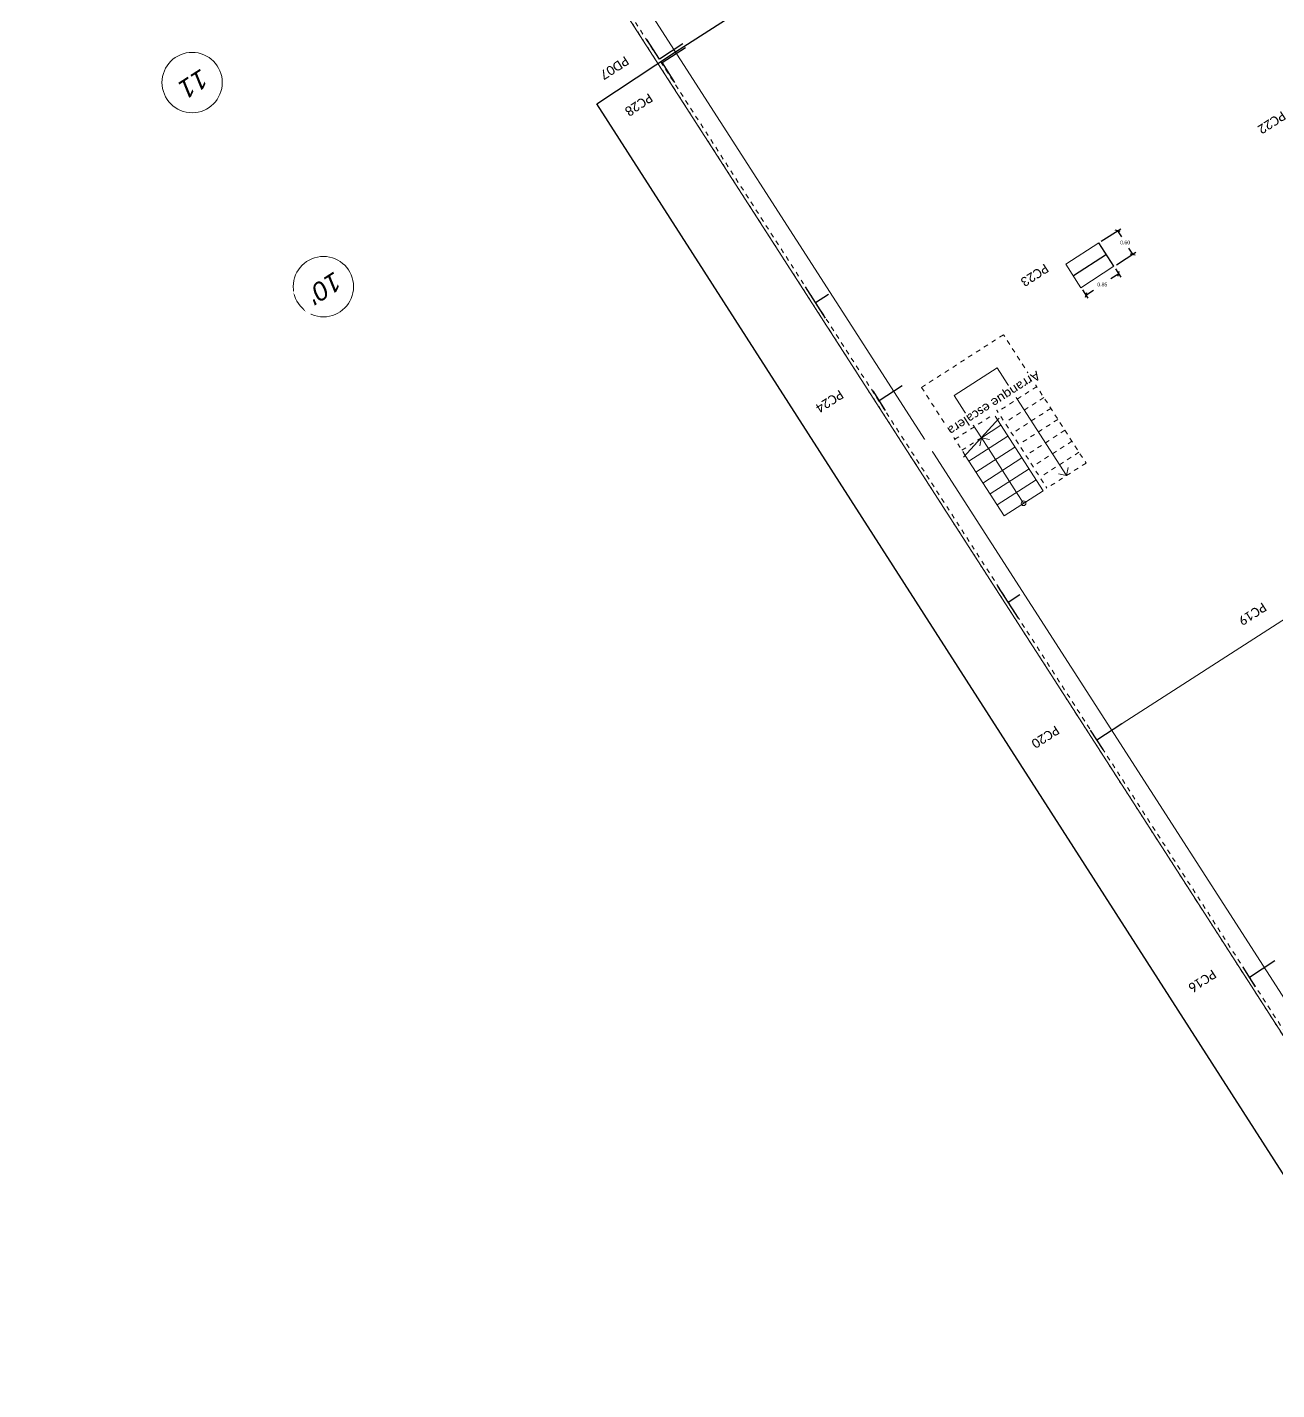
# Model space of a CAD drawing. Header units: metres. Extents: x 448 to 592, y 494 to 631.
# Drawn here: x 451.98 to 478.91, y 526.56 to 555.92 of the extents above; entities that cross this region are included whole.
import ezdxf

# ---------------------------------------------------------------- set-up
doc = ezdxf.new("R2010")
doc.units = ezdxf.units.M
doc.linetypes.add('Trazo general', pattern=[0.001875, 0.00125, -0.000625])
for name, color, linetype, lineweight, true_color in [('0-AR-TXT-1', 5, 'Continuous', 5, 0x0000ff), ('00-AUX-6', 5, 'Trazo general', 5, 0x0000ff), ('00-AUX-7', 7, 'Continuous', 25, 0xff8000)]:
    doc.layers.add(name, color=color, linetype=linetype, lineweight=lineweight, true_color=true_color)
for name, color, linetype, lineweight in [('0-AUX', 7, 'Continuous', 5), ('00-AUX-2', 7, 'Continuous', 5), ('1-AR-ESCALERA', 7, 'Continuous', 5), ('1-AR-ESCALERA-1', 7, 'Trazo general', 5), ('1-AR-PILARES', 7, 'Continuous', 5), ('1-AR-VISTA', 7, 'Continuous', 5), ('SECC_COTAS', 255, 'Continuous', 9)]:
    doc.layers.add(name, color=color, linetype=linetype, lineweight=lineweight)
doc.styles.add('Arial_I', font='ariali.ttf', dxfattribs={"height": 0.4})
doc.styles.add('Calibri', font='calibri.ttf', dxfattribs={"height": 0.2})
doc.dimstyles.get("Standard").update_dxf_attribs({"dimtxt": 0.18, "dimasz": 0.18, "dimexe": 0.18, "dimexo": 0.0625, "dimgap": 0.09, "dimtad": 0, "dimtih": 1, "dimtoh": 1, "dimzin": 0, "dimdsep": 46, "dimtxsty": 'Standard', "dimcen": 0.09, "dimadec": 0, "dimazin": 0, "dimtfac": 1, "dimtdec": 4, "dimtofl": 0, "dimtmove": 0, "dimatfit": 3, "dimfxl": 1, "dimtolj": 1, "dimtzin": 0, "dimarcsym": 0})

# ---------------------------------------------------------------- blocks, each defined once
blk = doc.blocks.new('Rejilla - Extremo de rejilla-3554-Sótano 2 - STR')
at = {"layer": '0-AUX'}
blk.add_circle((0, 0), 0.0065, dxfattribs=at)
blk = doc.blocks.new('_Oblique')
at = {"color": 0, "linetype": 'ByBlock', "lineweight": -2}
blk.add_line((-0.5, -0.5), (0.5, 0.5), dxfattribs=at)
blk = doc.blocks.new('*D474')
at = {"layer": 'Defpoints', "color": 0, "transparency": 16777216}
for p in [(475.481, 551.532), (475.077, 551.272), (475.401, 550.767)]:
    blk.add_point(p, dxfattribs=at)
at = {"layer": 'SECC_COTAS', "color": 0, "lineweight": -2, "transparency": 16777216}
for p, q in [((475.129, 551.306), (475.548, 551.575)), ((475.481, 551.532), (475.566, 551.4)), ((475.454, 550.801), (475.873, 551.071)), ((475.806, 551.027), (475.721, 551.16))]:
    blk.add_line(p, q, dxfattribs=at)
at = {"layer": 'SECC_COTAS', "color": 0, "lineweight": -2, "transparency": 16777216, "xscale": 0.075, "yscale": 0.075, "zscale": 0.075}
for p, rotation in [((475.481, 551.532), 122.7553268014065), ((475.806, 551.027), 302.7553268014065)]:
    blk.add_blockref('_Oblique', p, dxfattribs=dict(at, rotation=rotation))
at = {"layer": 'SECC_COTAS', "color": 0, "transparency": 16777216, "insert": (475.643, 551.28), "char_height": 0.08, "attachment_point": 5}
blk.add_mtext('\\A1;0.60', dxfattribs=at)
blk = doc.blocks.new('*D475')
at = {"layer": 'Defpoints', "color": 0, "transparency": 16777216}
for p in [(475.401, 550.767), (474.691, 550.31), (474.796, 550.147)]:
    blk.add_point(p, dxfattribs=at)
at = {"layer": 'SECC_COTAS', "color": 0, "lineweight": -2, "transparency": 16777216}
for p, q in [((475.507, 550.604), (475.338, 550.495)), ((475.435, 550.715), (475.55, 550.537)), ((474.724, 550.258), (474.839, 550.079)), ((474.796, 550.147), (474.965, 550.255))]:
    blk.add_line(p, q, dxfattribs=at)
at = {"layer": 'SECC_COTAS', "color": 0, "lineweight": -2, "transparency": 16777216, "xscale": 0.075, "yscale": 0.075, "zscale": 0.075}
for p, rotation in [((475.507, 550.604), 32.75532680140198), ((474.796, 550.147), 212.755326801402)]:
    blk.add_blockref('_Oblique', p, dxfattribs=dict(at, rotation=rotation))
at = {"layer": 'SECC_COTAS', "color": 0, "transparency": 16777216, "insert": (475.151, 550.375), "char_height": 0.08, "attachment_point": 5}
blk.add_mtext('\\A1;0.85', dxfattribs=at)

msp = doc.modelspace()

# ---------------------------------------------------------------- linework, layer by layer
at = {"color": 6}
msp.add_lwpolyline([(465.949, 555.386), (480.253, 564.537), (499.418, 534.7), (512.854, 543.061), (512.692, 544.371)], dxfattribs=at)
at = {"layer": '0-AUX'}
for p, q in [((471.958, 547.987), (472.883, 548.582)), ((472.883, 548.582), (473.167, 548.141)), ((473.167, 548.141), (474.379, 546.257)), ((472.242, 547.546), (471.958, 547.987)), ((472.545, 547.075), (472.242, 547.546)), ((472.545, 547.075), (472.508, 546.902)), ((472.697, 546.839), (472.545, 547.075)), ((472.545, 547.075), (472.718, 547.037)), ((472.848, 546.604), (472.697, 546.839)), ((473, 546.368), (472.848, 546.604)), ((473.151, 546.133), (473, 546.368)), ((474.379, 546.257), (474.417, 546.43)), ((473.303, 545.897), (473.151, 546.133)), ((474.379, 546.257), (474.206, 546.295)), ((473.454, 545.662), (473.303, 545.897))]:
    msp.add_line(p, q, dxfattribs=at)
msp.add_circle((473.454, 545.662), 0.05, dxfattribs=at)
at = {"layer": '00-AUX-2'}
for p, q in [((500.035, 501.573), (451.979, 576.27)), ((500.17, 502.195), (452.601, 576.135)), ((475.478, 540.852), (479.221, 543.26))]:
    msp.add_line(p, q, dxfattribs=at)
at = {"layer": '00-AUX-6'}
for p, q in [((500.094, 501.611), (452.037, 576.308)), ((500.035, 501.573), (451.979, 576.27))]:
    msp.add_line(p, q, dxfattribs=at)
at = {"layer": '00-AUX-7'}
for p, q in [((465.608, 555.234), (465.337, 555.654)), ((466.112, 555.558), (465.608, 555.234)), ((466.166, 555.474), (465.662, 555.149)), ((465.662, 555.149), (465.932, 554.729)), ((469.186, 549.652), (468.754, 550.325)), ((468.97, 549.989), (469.247, 550.167)), ((470.841, 548.19), (470.345, 547.871)), ((470.48, 547.66), (470.209, 548.081)), ((473.344, 543.189), (472.901, 543.879)), ((473.123, 543.534), (473.375, 543.697)), ((475.168, 540.355), (474.897, 540.776)), ((475.032, 540.566), (475.575, 540.915)), ((478.322, 535.452), (478.873, 535.807)), ((478.457, 535.242), (478.187, 535.663))]:
    msp.add_line(p, q, dxfattribs=at)
at = {"layer": '00-AUX-7', "color": 1}
for p, q in [((475.401, 550.767), (475.077, 551.272)), ((475.239, 551.02), (474.533, 550.565))]:
    msp.add_line(p, q, dxfattribs=at)
at = {"layer": '1-AR-ESCALERA'}
for p, q in [((472.927, 547.495), (472.163, 546.655)), ((472.545, 547.075), (472.966, 547.345)), ((473.875, 545.932), (472.893, 547.458)), ((472.276, 546.569), (473.117, 547.11)), ((473.034, 545.391), (472.197, 546.692)), ((472.428, 546.333), (473.269, 546.874)), ((472.579, 546.098), (473.42, 546.639)), ((472.731, 545.862), (473.572, 546.403)), ((472.882, 545.627), (473.723, 546.168)), ((473.034, 545.391), (473.875, 545.932)), ((473.034, 545.391), (473.875, 545.932))]:
    msp.add_line(p, q, dxfattribs=at)
at = {"layer": '1-AR-ESCALERA-1'}
for p, q in [((473.02, 549.294), (471.254, 548.158)), ((473.588, 548.411), (473.02, 549.294)), ((473.588, 548.411), (472.747, 547.87)), ((473.588, 548.411), (472.747, 547.87)), ((473.588, 548.411), (474.8, 546.528)), ((471.254, 548.158), (471.822, 547.275)), ((473.739, 548.176), (472.898, 547.635)), ((471.822, 547.275), (472.663, 547.816)), ((471.822, 547.275), (472.663, 547.816)), ((472.663, 547.816), (472.747, 547.87)), ((472.893, 547.458), (472.663, 547.816)), ((472.747, 547.87), (473.959, 545.987)), ((473.891, 547.94), (473.05, 547.399)), ((471.973, 547.04), (472.814, 547.581)), ((474.042, 547.705), (473.201, 547.164)), ((472.197, 546.692), (471.822, 547.275)), ((474.194, 547.47), (473.353, 546.928)), ((474.345, 547.234), (473.504, 546.693)), ((472.125, 546.804), (472.545, 547.075)), ((474.497, 546.999), (473.656, 546.458)), ((474.648, 546.763), (473.807, 546.222)), ((474.8, 546.528), (473.959, 545.987))]:
    msp.add_line(p, q, dxfattribs=at)
at = {"layer": '1-AR-PILARES'}
for p, q in [((475.077, 551.272), (474.362, 550.812)), ((474.362, 550.812), (474.687, 550.307)), ((474.687, 550.307), (475.401, 550.767))]:
    msp.add_line(p, q, dxfattribs=at)
at = {"layer": '1-AR-VISTA'}
msp.add_line((452.601, 576.135), (500.17, 502.195), dxfattribs=at)

# ---------------------------------------------------------------- block references
at = {"layer": '0-AUX', "xscale": 99.99999999999993, "yscale": 99.99999999999993, "zscale": 99.99999999999993, "rotation": 122.7553275663488}
for p in [(455.533, 554.727), (458.363, 550.329)]:
    msp.add_blockref('Rejilla - Extremo de rejilla-3554-Sótano 2 - STR', p, dxfattribs=at)

# ---------------------------------------------------------------- dimensions: what is measured, and where the dimension line sits
at = {"layer": 'SECC_COTAS'}
for base, p1, p2, angle, picture, middle in [((475.481, 551.532), (475.401, 550.767), (475.077, 551.272), 302.7553, '*D474', (475.643, 551.28)), ((474.7958, 550.1467), (475.4014, 550.7674), (474.6906, 550.3101), 212.7553, '*D475', (475.1512, 550.3753))]:
    dim = msp.add_linear_dim(base=base, p1=p1, p2=p2, angle=angle, dimstyle='Standard', override={"dimtxt": 0.08, "dimasz": 0.075, "dimexe": 0.08, "dimgap": 0.08, "dimdec": 2, "dimblk1": 'Oblique', "dimblk2": 'Oblique', "dimsah": 1}, dxfattribs=at)
    dim.commit()
    dim.dimension.update_dxf_attribs({"geometry": picture, "text_midpoint": middle})

# ---------------------------------------------------------------- next in the draw order: texts
at = {"layer": '0-AR-TXT-1', "char_height": 0.2, "attachment_point": 1, "rotation": 212.7553, "style": 'Calibri', "bg_fill": 3, "box_fill_scale": 1.25, "bg_fill_color": 256, "bg_fill_true_color": 13158600, "bg_fill_transparency": 0}
for s, insert, width in [('PC28', (465.486, 554.338), 0.79367), ('Arranque escalera', (473.84, 548.357), 2.85401), ('PC24', (469.598, 547.946), 0.79367), ('PC20', (474.251, 540.714), 0.79367), ('PC16', (477.633, 535.457), 0.79367)]:
    msp.add_mtext(s, dxfattribs=dict(at, insert=insert, width=width))
at = {"layer": '0-AUX', "char_height": 0.4, "attachment_point": 1, "rotation": 212.7553, "style": 'Arial_I', "bg_fill": 3, "box_fill_scale": 1.25, "bg_fill_color": 256, "bg_fill_true_color": 13158600, "bg_fill_transparency": 0}
for s, insert, width in [('11', (455.93, 554.694), 0.75359), ("10'", (458.803, 550.324), 0.88186)]:
    msp.add_mtext(s, dxfattribs=dict(at, insert=insert, width=width))

# ---------------------------------------------------------------- next in the draw order: texts
at = {"layer": '0-AR-TXT-1', "insert": (464.972, 555.137), "char_height": 0.2, "width": 0.82574, "attachment_point": 1, "rotation": 212.7553, "style": 'Calibri', "bg_fill": 3, "box_fill_scale": 1.25, "bg_fill_color": 256, "bg_fill_true_color": 13158600, "bg_fill_transparency": 0}
msp.add_mtext('PD07', dxfattribs=at)

# ---------------------------------------------------------------- next in the draw order: linework, layer by layer
at = {"color": 6}
msp.add_lwpolyline([(532.506, 518.13), (500.084, 498.423), (464.256, 554.269), (465.949, 555.386)], dxfattribs=at)

# ---------------------------------------------------------------- next in the draw order: texts
at = {"layer": '0-AR-TXT-1', "color": 3, "char_height": 0.2, "width": 0.79367, "attachment_point": 1, "rotation": 212.7553, "style": 'Calibri', "bg_fill": 3, "box_fill_scale": 1.25, "bg_fill_color": 256, "bg_fill_true_color": 13158600, "bg_fill_transparency": 0}
for s, insert in [('PC22', (479.13, 553.953)), ('PC23', (474.019, 550.665))]:
    msp.add_mtext(s, dxfattribs=dict(at, insert=insert))
at = {"layer": '0-AR-TXT-1', "insert": (478.716, 543.365), "char_height": 0.2, "width": 0.79367, "attachment_point": 1, "rotation": 212.7553, "style": 'Calibri', "bg_fill": 3, "box_fill_scale": 1.25, "bg_fill_color": 256, "bg_fill_true_color": 13158600, "bg_fill_transparency": 0}
msp.add_mtext('PC19', dxfattribs=at)

doc.saveas('drawing.dxf')
